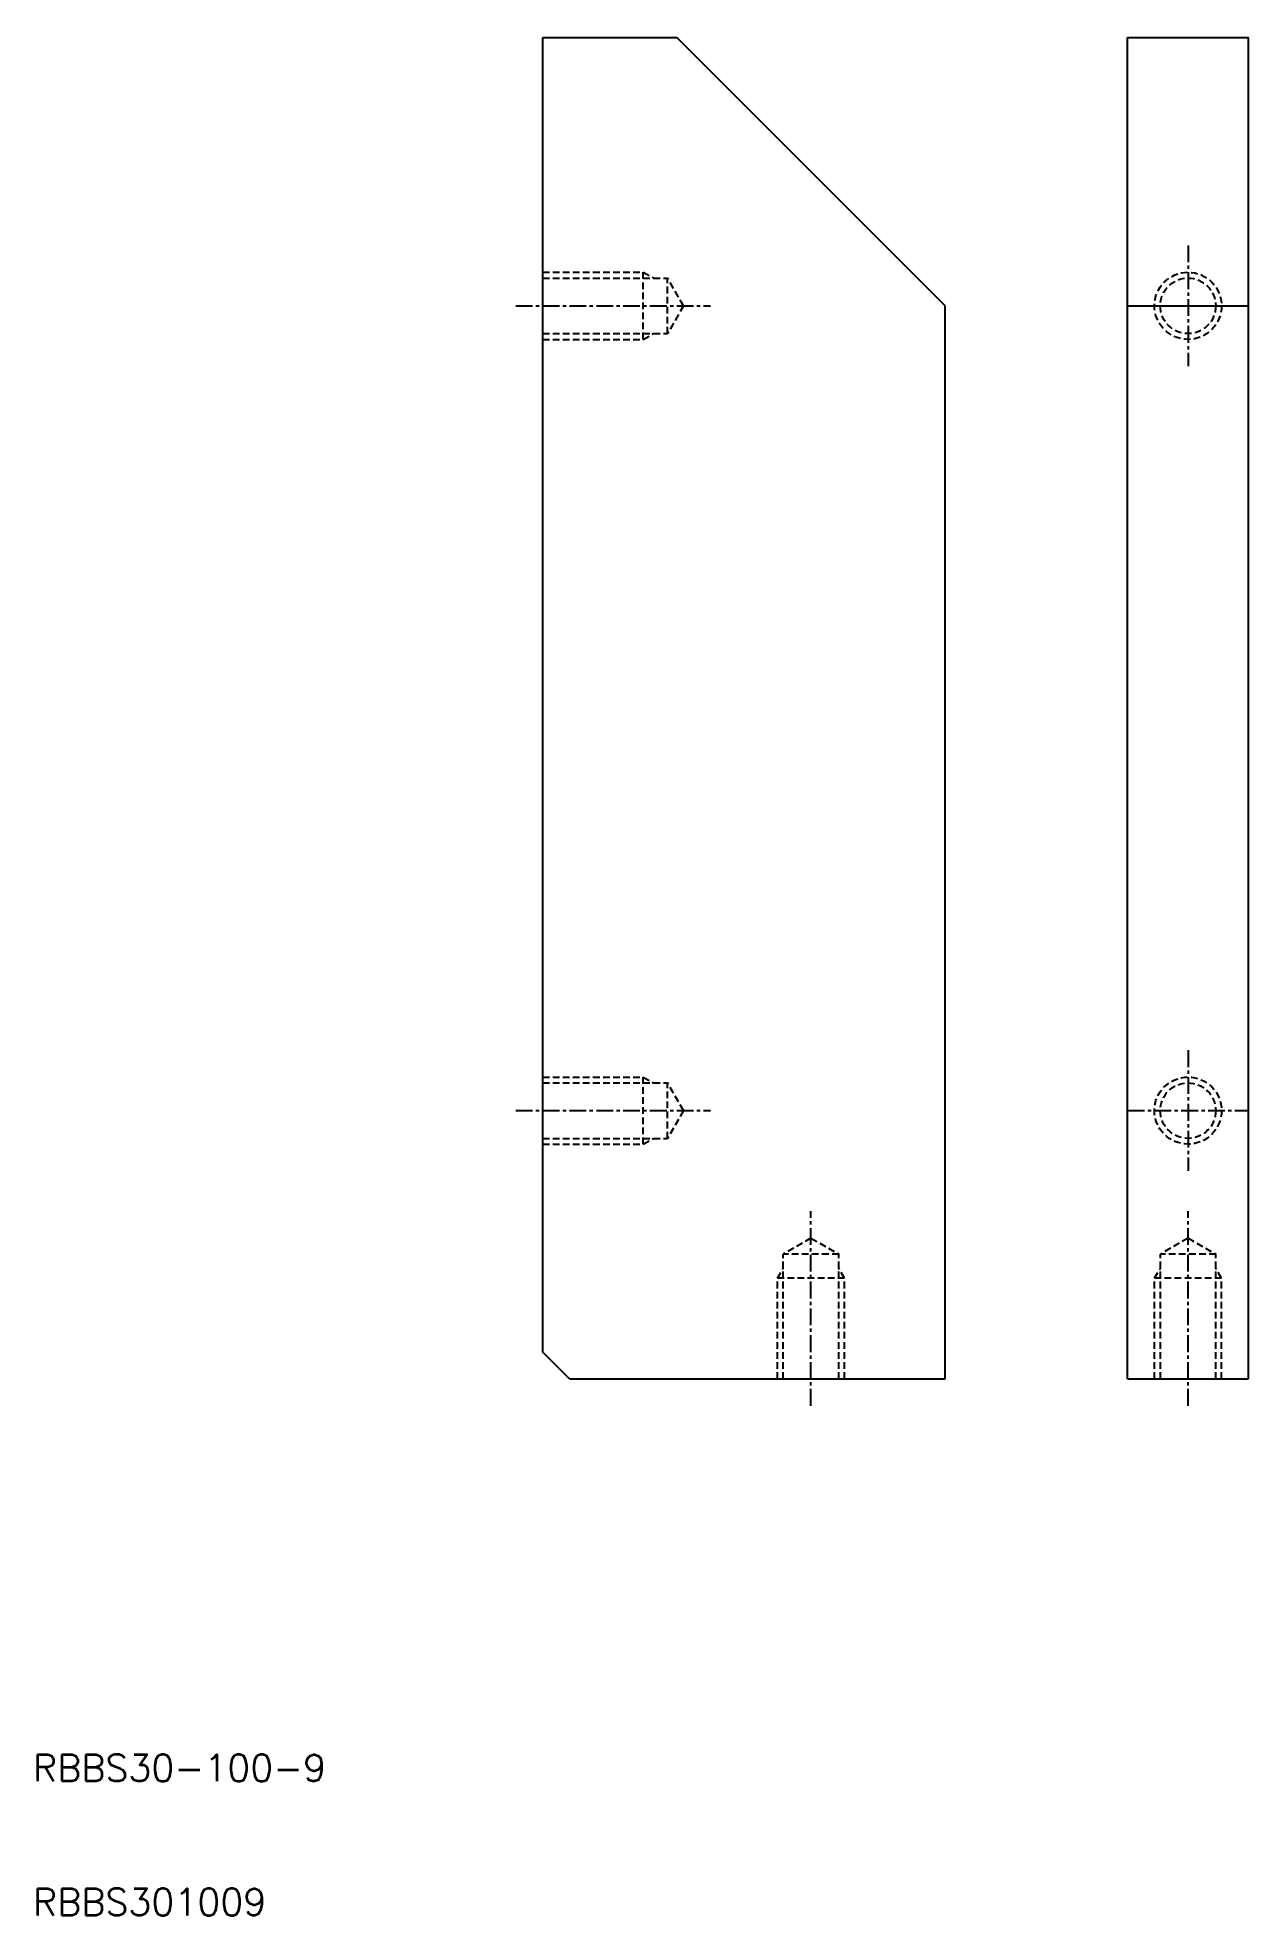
# Model space of a CAD drawing. Extents: x 10 to 101, y 10 to 150.
import ezdxf

# ---------------------------------------------------------------- set-up
doc = ezdxf.new("R2010")
doc.units = 0
doc.linetypes.add('CENTER', pattern=[2, 1.25, -0.25, 0.25, -0.25])
doc.linetypes.add('DASHED', pattern=[0.75, 0.5, -0.25])
doc.layers.get('0').update_dxf_attribs({"linetype": 'CONTINUOUS'})
doc.layers.add('CENTER', color=1, linetype='CENTER')
doc.styles.get("Standard").update_dxf_attribs({"font": 'txt.shx'})

msp = doc.modelspace()

# ---------------------------------------------------------------- linework, layer by layer
at = {"color": 7, "linetype": 'CONTINUOUS'}
for p, q in [((48, 150), (58, 150)), ((48, 52), (48, 150)), ((78, 130), (58, 150)), ((91.61, 150), (100.61, 150)), ((91.61, 50), (91.61, 150)), ((100.61, 50), (100.61, 150)), ((78, 50), (78, 130)), ((91.61, 130), (100.61, 130)), ((50, 50), (48, 52)), ((50, 50), (78, 50)), ((91.61, 50), (100.61, 50))]:
    msp.add_line(p, q, dxfattribs=at)
at = {"color": 3, "linetype": 'DASHED'}
for p, q in [((48, 132.5), (55.5, 132.5)), ((48, 132.07), (57.31, 132.07)), ((55.5, 127.5), (55.5, 132.5)), ((55.5, 132.5), (56.25, 132.07)), ((58.5, 130), (57.31, 132.07)), ((57.31, 127.93), (57.31, 132.07)), ((58.5, 130), (57.31, 127.93)), ((48, 127.93), (57.31, 127.93)), ((48, 127.5), (55.5, 127.5)), ((55.5, 127.5), (56.25, 127.93)), ((48, 72.5), (55.5, 72.5)), ((48, 72.07), (57.31, 72.07)), ((55.5, 67.5), (55.5, 72.5)), ((55.5, 72.5), (56.25, 72.07)), ((58.5, 70), (57.31, 72.07)), ((57.31, 67.93), (57.31, 72.07)), ((58.5, 70), (57.31, 67.93)), ((48, 67.93), (57.31, 67.93)), ((48, 67.5), (55.5, 67.5)), ((55.5, 67.5), (56.25, 67.93)), ((68, 60.5), (65.93, 59.31)), ((68, 60.5), (70.07, 59.31)), ((96.11, 60.5), (94.05, 59.31)), ((96.11, 60.5), (98.18, 59.31)), ((65.93, 50), (65.93, 59.31)), ((70.07, 59.31), (65.93, 59.31)), ((70.07, 50), (70.07, 59.31)), ((94.05, 50), (94.05, 59.31)), ((98.18, 59.31), (94.05, 59.31)), ((98.18, 50), (98.18, 59.31)), ((65.5, 57.5), (65.93, 58.25)), ((70.5, 57.5), (65.5, 57.5)), ((65.5, 50), (65.5, 57.5)), ((70.5, 57.5), (70.07, 58.25)), ((70.5, 50), (70.5, 57.5)), ((93.61, 57.5), (94.05, 58.25)), ((98.61, 57.5), (93.61, 57.5)), ((93.61, 50), (93.61, 57.5)), ((98.61, 57.5), (98.18, 58.25)), ((98.61, 50), (98.61, 57.5))]:
    msp.add_line(p, q, dxfattribs=at)
for centre, radius in [((96.11, 130), 2.5), ((96.11, 130), 2.07), ((96.11, 70), 2.5), ((96.11, 70), 2.07)]:
    msp.add_circle(centre, radius, dxfattribs=at)
at = {"layer": 'CENTER', "color": 1, "linetype": 'CENTER'}
for p, q in [((96.11, 134.5), (96.11, 125.5)), ((46, 130), (60.5, 130)), ((91.61, 130), (100.61, 130)), ((96.11, 74.5), (96.11, 65.5)), ((46, 70), (60.5, 70)), ((91.61, 70), (100.61, 70)), ((68, 48), (68, 62.5)), ((96.11, 48), (96.11, 62.5))]:
    msp.add_line(p, q, dxfattribs=at)

# ---------------------------------------------------------------- texts
at = {"color": 7, "linetype": 'CONTINUOUS'}
for s, p in [('RBBS30-100-9 ', (10, 20)), ('RBBS301009 ', (10, 10))]:
    msp.add_text(s, height=2, dxfattribs=at).set_placement(p)

doc.saveas('drawing.dxf')
